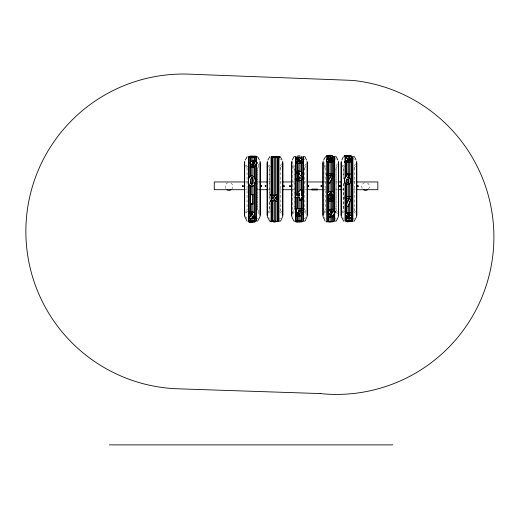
<?xml version="1.0" encoding="UTF-8"?>
<svg xmlns="http://www.w3.org/2000/svg" width="519" height="519" viewBox="0 0 519 519"><rect width="100%" height="100%" fill="white"/><g stroke="black" fill="none" stroke-linecap="round" stroke-linejoin="round"><path stroke-width="0.39" stroke-dasharray="2.6 1.95" d="M245.305 212.641L247.109 209.663M257.632 168.221L259.046 165.795M257.632 208.93L257.632 168.954M267.934 212.641L269.737 209.663L269.737 168.221L267.934 165.237M280.26 168.221L281.674 165.795M280.26 168.954L279.819 169.324M294.176 208.93L294.5 208.567M292.366 212.641L294.176 209.663L294.176 168.221L292.366 165.237M304.692 168.221L306.106 165.795M304.692 168.954L304.257 169.324M326.432 210.909L324.446 213.017L323.739 215.249L323.921 161.474L323.921 215.469M323.687 212.641L325.497 209.663M336.014 168.221L337.428 165.795M336.014 208.93L336.014 168.954M341.891 212.641L343.701 209.663L343.701 183.577M354.218 168.221L355.632 165.795M354.218 168.954L353.776 169.324M259.202 163.783L257.839 165.788M281.836 163.783L279.709 166.58M306.268 163.783L304.14 166.58M292.599 214.094L295.11 210.909M337.59 163.783L335.462 166.58M336.001 169.051L335.579 169.324M355.794 163.783L353.666 166.58M246.064 213.017L248.043 210.909M268.693 213.017L270.671 210.909M305.743 217.487L303.816 219.122M342.65 213.017L344.629 210.909M256.756 219.122L257.839 218.415M279.384 219.122L280.474 218.415M335.138 219.122L336.228 218.415M353.342 219.122L354.432 218.415M300.514 198.868L301.098 198.608M300.514 198.933L301.098 198.673M245.85 181.961L249.899 181.961M257.184 181.961L258.806 181.961M268.524 181.961L270.139 181.961M279.858 181.961L281.48 181.961M292.82 181.961L294.435 181.961M304.153 181.961L306.586 181.961M323.59 181.961L326.016 181.961M335.735 181.961L337.356 181.961M353.549 181.961L355.171 181.961M245.85 189.707L247.466 189.707M257.184 189.707L258.806 189.707M268.524 189.707L270.139 189.707M279.858 189.707L281.48 189.707M292.82 189.707L294.435 189.707M304.153 189.707L306.586 189.707M323.59 189.707L326.016 189.707M335.735 189.707L337.356 189.707M342.216 189.707L343.838 189.707M353.549 189.707L355.171 189.707M353.776 208.554L354.218 208.93M335.579 208.554L336.001 208.833M304.257 208.554L304.692 208.93M279.819 208.554L280.26 208.93M294.5 169.311L294.176 168.954M353.342 158.756L354.432 159.469M335.138 158.756L336.228 159.469M303.816 158.756L304.906 159.469M279.384 158.756L280.474 159.469M344.629 166.975L342.65 164.867M326.432 166.975L324.446 164.867L323.739 162.629M353.666 211.298L355.794 214.094M295.11 166.975L292.599 163.783M270.671 166.975L268.693 164.867M304.14 211.298L306.268 214.094M248.043 166.975L246.064 164.867M279.709 211.298L281.836 214.094M342.65 217.487L343.487 218.415M336.228 212.089L337.59 214.094M324.446 217.487L325.283 218.415M268.693 217.487L269.53 218.415M257.839 212.089L259.202 214.094M246.895 218.415L245.539 216.41M341.891 165.237L343.701 168.221L343.701 178.945M323.687 165.237L325.497 168.221M355.632 212.083L354.218 209.663M337.428 212.083L336.014 209.663M306.106 212.083L304.692 209.663M281.674 212.083L280.26 209.663M245.305 165.237L247.109 168.221M259.046 212.083L257.632 209.663M354.276 167.832L354.276 210.046M343.636 167.832L343.636 178.387M343.636 183.479L343.636 210.046M336.072 167.832L336.072 210.046M325.439 167.832L325.439 210.046M304.75 167.832L304.75 210.046M294.117 167.832L294.117 210.046M292.599 161.474L292.599 216.41M280.318 167.832L280.318 210.046M269.679 167.832L269.679 199.497M269.679 202.41L269.679 210.046M257.69 167.832L257.69 210.046M247.05 167.832L247.05 210.046M230.923 183.103A3.873 3.873 0 0 1 231.727 189.195M225.629 188.391A3.873 3.873 0 0 1 227.984 182.714M367.523 183.103A3.873 3.873 0 0 1 368.328 189.195M362.23 188.391A3.873 3.873 0 0 1 364.585 182.714"/><path stroke-width="0.78" d="M252.967 180.794L252.682 183.629L251.78 184.375L250.839 183.622L250.547 181.112M250.547 181.157L250.619 179.405M255.218 182.182L255.27 180.956M248.238 181.053L249.191 177.141M345.051 198.323L348.872 198.569L345.051 198.381L345.154 196.312L351.992 196.831M327.126 175.513L330.947 175.682L327.126 175.513L327.23 173.58L334.074 173.878L329.812 183.006L327.781 182.098L329.812 182.876M351.052 181.579L351.052 180.132M327.437 194.294L327.495 193.581A2.757 2.647 0 0 1 328.391 192.062M334.087 198.764L334.035 199.413A2.511 2.413 0 0 1 333.224 200.795L332.75 201.119M344.59 178.886L344.305 181.546M302.279 178.705L302.337 177.998M329.941 198.751L330.194 197.629M331.868 198.647L331.609 199.718L330.486 199.919M328.203 211.992C328.508 208.93 333.406 208.547 334.826 210.986M327.723 198.822L327.807 198.096M346.549 181.001L346.854 179.814M334.281 195.079L334.379 194.203M329.818 193.606L329.818 194.962M329.74 194.301L330.058 193.12M334.989 212.693L335.073 211.83M348.813 181.559L348.885 180.878M339.705 185.899L339.484 186.289L339.815 185.873M302.052 173.32C301.649 175.448 299.638 176.415 301.954 173.995M250.236 163.037C250.547 159.891 256.827 159.878 257.106 163.05M257.106 162.836L256.334 164.776L253.914 167.124C246.324 168.818 259.02 161.033 251.378 167.124M255.218 182.137L254.764 184.122M352.012 216.598L351.96 217.137A2.511 1.323 0 0 1 351.142 217.896L348.865 218.304L346.517 217.87L345.648 216.812L346.906 215.644L346.231 215.184M252.331 214.464L252.312 213.478L251.559 212.991M332.763 211.765L332.432 212.751L331.609 213.062L330.752 212.751L330.421 211.752M330.421 211.94L330.759 210.948L331.609 210.63L332.452 210.935L332.763 211.947M250.619 179.444L251.215 177.855M299.924 177.913L299.482 178.932L298.308 179.295L296.115 178.445L296.122 180.404L297.342 180.807M299.554 159.541L298.691 160.994L295.551 163.219M347.665 214.328L348.807 213.491L349.988 214.366M254.797 162.784L254.096 163.835M326.315 161.013L327.113 159.884M333.12 156.414L332.556 157.322M344.331 179.905L345.025 177.874M328.624 161.104L329.306 160.54L330.888 160.845M330.966 160.845L330.279 161.396L328.702 161.104M301.87 159.339L301.169 160.721L299.061 162.298L301.695 159.865M302.09 179.243L302.272 178.601M334.989 212.511L334.301 214.152L331.881 217.065L329.344 217.065L331.732 214.088L331.031 214.152A2.465 1.778 0 0 1 330.473 214.113M343.273 156.946L341.891 160.021M327.807 198.167L328.988 196.63M302.233 214.224L301.273 215.417L299.353 216.014M347.736 206.672L345.706 205.803L347.736 206.731L351.992 196.772M345.706 205.861L348.872 198.511M333.989 195.754L334.281 195.008M257.022 163.388L253.914 166.91L251.378 166.91M245.305 160.021L247.109 156.667M267.934 160.021L269.737 156.667M292.366 160.021L293.864 156.777L295.486 156.667L295.486 221.211L293.793 221.023L291.756 216.598L291.756 161.279M323.687 160.021L325.497 156.667M250.301 162.609L250.794 161.87M329.812 183.006L333.412 175.487M346.627 180.365L347.698 179.399L348.807 180.34M327.781 182.227L330.947 175.552M331.985 194.923L330.901 195.897L330.058 195.397M348.573 182.033L348.807 181.494M254.375 184.894L254.764 184.083M252.331 214.256L251.553 215.515L248.406 218.207M348.509 161.63L348.061 161.026L345.317 160.922L345.317 158.522L350.695 158.522L350.695 159.528L347.38 159.528M334.729 213.225L331.881 217.065M345.031 177.939L347.432 173.982L349.975 173.962L347.594 177.829L349.358 177.881L350.28 178.594M347.594 177.829L349.975 173.962M345.648 176.862L347.432 173.982M302.09 179.146L301.344 180.145M299.476 159.897L295.551 162.992M254.025 214.976C256.509 211.661 250.469 211.103 248.543 212.381L248.543 213.912L251.034 213.127L252.409 214.036M332.679 212.213L331.609 212.881L330.506 212.213M330.506 211.486L331.609 210.811L332.685 211.473M347.931 216.222L348.411 215.813L349.527 215.969M270.25 194.735L273.104 198.005L270.25 194.735L272.812 194.735L274.324 196.707L275.751 194.735L278.32 194.735L275.557 197.999L278.528 201.307L275.965 201.307L274.317 199.199L275.965 201.307M299.638 174.176L298.315 174.89L298.321 176.681L299.495 177.076M272.728 201.203C265.806 201.087 274.862 202.52 274.317 199.199M272.728 201.307L274.317 199.302M295.48 195.884L300.352 189.682L301.811 189.682L301.811 195.884L302.506 195.884M352.206 214.535L350.734 215.424L352.012 216.819M297.296 195.884L299.521 193.062L299.521 195.884L297.296 195.884L299.521 195.825M253.875 185.504L254.375 184.848M350.98 161.409L348.826 162.272L344.778 162.149M299.813 178.419L298.957 179.1L297.251 179.01M329.344 217.065L331.732 214.088M254.712 163.141L253.162 163.621L252.539 163.148L252.539 162.415L254.122 161.928L254.797 162.998M249.191 177.187L249.71 176.544M270.25 201.307L273.104 197.901M275.557 197.999L278.32 194.735M252.091 214.697L248.406 217.999M349.91 214.483L348.82 214.983L347.743 214.47M333.496 196.292L333.989 195.676M330.194 197.7L330.882 197.246L331.803 198.141M301.773 179.626L299.457 180.878M331.609 199.646L330.914 200.003M330.058 193.191L330.882 192.698L331.738 193.204M248.406 218.382L255.251 218.382L255.251 216.884C246.973 218.012 256.937 215.716 254.232 212.732C252.565 211.596 250.327 211.921 248.543 212.595M349.618 183.752L350.13 183.259A3.374 3.257 -4.7 0 0 351.045 181.507M348.567 181.968L347.724 182.441L346.854 182M330.888 161.331L329.306 161.643L328.624 160.858L330.266 160.293L330.966 161.091M261.485 186.289L261.375 186.094M290.186 186.289L290.069 186.094M253.875 185.458L251.806 186.289L249.697 185.465M249.71 176.583L251.78 175.766L253.843 176.596M328.391 192.134L328.903 191.706M329.675 159.605L332.076 158.1L329.675 159.846L332.361 159.917L333.133 160.553L333.127 161.344A3.374 1.298 0 0 1 332.205 162.038L329.027 162.402A3.127 1.2 0 0 1 327.275 162.032A3.367 1.291 0 0 1 326.555 161.584L326.406 160.423L327.736 159.216L329.526 158.1L332.076 158.1M327.736 159.456L329.526 158.347L332.076 158.347M333.496 196.221L332.815 196.701L334.009 198.193M298.899 174.903L299.645 174.274L299.632 173.301M349.611 183.687L346.958 184.258A3.127 3.023 -4.7 0 1 345.206 183.35A3.367 3.257 -4.7 0 1 344.486 182.221L344.298 181.475M248.543 213.705L249.84 213.121M251.215 177.9L252.526 178.082L252.967 180.839M251.228 161.552L251.754 161.292L251.754 157.77M328.903 191.777L329.5 191.453M295.681 159.443L298.178 158.795L299.152 159.015L299.554 159.768M243.067 186.315L243.009 186.094M265.696 186.315L265.637 186.094M284.062 186.315L284.003 186.094M308.494 186.315L308.435 186.094M321.449 186.315L321.391 186.094M339.621 185.588C338.154 185.834 340.081 187.424 340.282 186.094C340.185 185.011 338.602 185.912 339.497 186.548M339.731 186.6L340.12 186.094L339.595 185.568M358.019 186.315L357.961 186.094M330.136 157.017L330.558 156.848C330.525 155.557 327.794 156.29 326.86 156.355L326.86 155.441L330.181 155.265L332.543 155.732L333.12 156.66M300.793 180.385L298.659 180.93L296.122 180.404M252.597 186.159L253.285 185.893M250.314 176.155L251.008 175.896M296.368 173.119L298.847 172.717L299.742 173.839M350.734 215.644L352.206 214.756C352.55 211.901 348.093 212.226 346.309 212.913A2.757 1.453 0 0 0 345.42 213.75L345.453 214.743L346.906 215.644M296.375 173.223L296.368 171.432L298.73 170.998L300.637 171.452M349.028 183.998L346.952 184.193M254.524 221.107L254.907 220.932L249.23 220.659L249.23 221.152L252.182 221.133L252.597 221.243L251.17 221.405L252.779 221.574L248.971 221.645L248.971 222.171L255.192 221.847L253.376 221.503L254.907 221.191L254.394 221.003L249.23 220.919L252.494 220.925M295.681 158.58L297.166 158.204M254.018 156.744C251.676 157.653 250.418 156.225 254.018 156.576M352.654 221.178C353.16 220.504 344.726 220.705 346.958 221.204M330.486 197.415L330.882 197.317M298.853 220.899L301.247 220.341L298.853 221.159L302.298 221.71A3.374 0.48 0 0 1 301.383 221.963L298.204 222.1A3.127 0.441 0 0 1 296.965 222.028M332.218 201.281C330.395 201.93 327.664 200.989 327.723 198.751M301.247 220.341C300.047 220.374 295.733 220.212 295.733 221.542M301.247 220.601C300.047 220.633 295.733 220.471 295.733 221.801M329.5 191.524L332.316 191.524M330.421 192.88L331.362 192.88M330.901 195.825L331.745 195.481L331.985 193.645M348.158 161.798L345.926 161.889M254.628 221.821L255.192 221.587L254.738 221.373M274.83 156.66C273.734 157.004 277.477 157.004 276.393 156.66M252.5 221.049L251.17 221.146L251.17 221.645L252.669 221.905L248.971 221.905L254.193 221.879M252.338 161.104L255.03 161.104M326.86 155.687L330.908 155.57L333.055 156.407M252.065 184.284L251.475 184.284M326.86 156.109L328.008 155.934M255.53 156.926L256.412 156.647L250.424 156.362A2.757 0.357 0 0 0 249.529 156.563L249.853 156.842M297.361 172.859L299.327 173.048M350.604 221.088L349.534 221.146M347.594 177.764L349.845 178.218M349.54 218.058L351.142 217.669A2.511 1.323 0 0 0 351.798 217.195M257.632 221.211L260.051 216.598L260.051 161.279M354.218 221.211L356.637 216.598L356.637 161.279M349.657 221.263L346.128 221.308L352.991 221.315L347.269 221.788L348.859 221.347M347.269 221.788L349.657 221.522M347.269 221.522L351.629 221.328M251.021 156.978L249.756 157.263L255.251 157.536A2.511 0.331 0 0 0 256.068 157.348L254.848 156.978M331.732 214.269L331.031 214.334A2.465 1.778 0 0 1 329.474 213.951L329.04 213.653A3.289 2.368 0 0 1 328.255 212.459C327.58 208.69 334.32 208.009 335.008 211.48M253.765 164.659L253.064 164.711A2.465 1.434 0 0 1 251.507 164.4L251.073 164.16A3.289 1.907 0 0 1 250.288 163.2M253.765 164.867L253.064 164.925A2.465 1.434 0 0 1 251.507 164.614L251.073 164.374A3.289 1.907 0 0 1 250.288 163.414L250.236 162.823M296.57 212.803L298.639 212.784L299.878 213.77L298.886 214.723L296.038 214.321L296.038 215.839C300.799 218.726 305.749 211.505 298.633 211.46M330.175 191.368L330.927 191.316M329.675 159.846L330.369 159.813M345.317 160.676L348.483 160.948C348.47 162.272 345.719 161.532 344.778 161.461L344.778 162.395L347.289 162.596L349.469 162.415L350.98 161.656L350.481 160.468L347.38 159.988M275.615 156.647C278.924 156.342 272.287 156.342 275.615 156.647L275.615 195.773M349.534 221.198L348.346 221.302L350.688 221.308L348.346 221.042L350.61 220.997M347.438 174.047L349.981 174.027M329.747 221.36L326.204 221.477L333.185 221.503L328.514 221.477L330.934 221.47L330.032 221.399M329.734 221.665C326.256 221.782 332.757 221.879 330.032 221.665M297.757 155.843L300.047 155.875M350.559 156.29L351.253 156.29L351.253 155.888L344.22 155.888L344.22 156.29L350.559 156.816L350.559 155.681L348.268 155.681L348.268 156.524L346.043 156.29L348.268 156.031M350.559 156.031L351.253 156.031M344.22 156.154L348.268 156.154M350.559 156.154L351.253 156.154M346.043 156.29L348.268 156.29L346.043 156.031M350.559 156.556L349.099 156.816M271.813 157.017L279.41 157.023M350.695 159.281L347.38 159.281L347.38 160.228M299.061 162.071L302.395 162.071L302.395 163.362L295.551 163.362M295.551 163.135L302.395 163.135M245.039 181.961L214.269 181.961L214.269 189.707L245.039 189.707M259.617 181.961L267.713 181.961M282.291 181.961L292.009 181.961M307.391 181.961L322.779 181.961M338.167 181.961L341.405 181.961M356.793 181.961L377.845 181.961L377.845 189.707L356.793 189.707M311.88 189.292L317.44 189.292M311.88 189.513L317.44 189.513M311.88 189.617L317.44 189.617M259.617 189.707L267.713 189.707M282.291 189.707L292.009 189.707M301.811 189.74L300.352 189.682M307.391 189.707L322.779 189.707M338.167 189.707L341.405 189.707M250.612 194.56L252.902 194.56M270.25 194.839L272.812 194.839M278.32 194.839L275.751 194.735M301.811 195.825L302.506 195.825L302.506 197.499L301.811 197.499L301.811 199.99L299.521 199.99L299.521 197.441L295.48 197.441L299.521 197.499M301.811 197.441L302.506 197.441M299.521 199.938L301.811 199.938M275.965 201.203L278.528 201.203L275.557 197.895M250.612 204.032L252.902 204.032M301.948 208.619L296.57 208.619L296.57 212.991L298.639 212.972L299.878 213.958L298.886 214.905L296.038 214.509M296.57 208.8L301.948 208.8M301.948 210.091L298.633 210.091L298.633 211.642L301.292 212.226L302.292 213.906M298.633 210.279L301.948 210.279M329.344 216.884L331.881 216.884M251.916 217.091L255.251 217.091M270.587 221.334L273.416 221.334L273.416 221.963L275.355 221.963L275.355 221.334L278.184 221.334M273.416 221.594L270.587 221.594L270.587 221.081M275.355 221.594L278.184 221.594L278.184 221.081M273.416 221.704L275.355 221.704M109.353 444.88L392.721 444.88M329.513 173.807L331.031 173.871M300.105 220.893L302.298 221.451A3.374 0.48 0 0 1 301.811 221.632M344.22 156.031L346.309 156.251M251.806 186.243L250.307 185.899L250.353 211.758M280.26 156.667L282.07 160.021M257.632 156.667L259.435 160.021M343.701 221.211L341.275 216.598L341.275 161.279M269.737 221.211L267.317 216.598L267.317 161.279M247.109 221.211L244.689 216.598L244.689 161.279M330.927 159.833L332.718 160.345L333.185 161.065M348.165 218.051C346.426 218.434 344.402 215.995 346.906 215.424L346.939 216.89M348.872 160.287L350.481 160.715L351.039 161.396M300.073 171.251L296.368 171.432M347.23 182.279L347.717 182.37M347.704 179.464L348.184 179.561M329.708 155.908L330.7 156.388L327.392 157.114M297.16 215.949L296.038 215.657M331.66 191.297L333.419 192.147L334.32 193.658M300.507 158.308L300.988 158.477M339.647 186.289L339.977 186.036L339.595 186.094M350.734 215.424L351.934 216.241M300.514 175.545L301.883 176.583M300.52 175.643L301.318 176.038M253.162 163.835L252.539 163.355L252.792 162.337L254.122 162.142L254.719 162.622M255.608 161.292L257.041 162.622M252.065 177.77L252.526 178.121M296.693 178.873L296.115 178.445M300.631 171.348L301.13 171.731M328.306 196.188L328.988 196.701M332.9 191.712L333.419 192.075M332.815 196.63L333.373 197.051M299.457 159.482L298.178 159.022L295.681 159.67L295.681 158.353C297.523 157.86 301.312 157.043 301.87 159.567M301.13 171.633L301.824 172.477M330.428 195.786L329.818 194.891M251.222 184.141L250.619 182.584M327.437 194.223L328.306 196.266M249.697 185.504L248.77 184.096M253.843 176.551L254.751 177.965M345.745 214.885L345.362 214.1M272.812 194.735L274.324 196.707M347.925 216.871L349.229 217.227L349.728 216.215M350.273 178.523L350.643 179.055M299.82 177.498L298.321 176.681M301.533 171.984L301.993 172.924M326.38 161.072L326.555 161.338A3.367 1.291 0 0 0 327.787 161.96A3.127 1.2 0 0 0 329.027 162.155L332.205 161.792A3.374 1.298 0 0 0 333.127 161.104M333.84 192.517L334.379 194.281M327.943 199.796C328.832 201.755 331.68 202.092 333.224 200.723A2.511 2.413 0 0 0 334.035 199.341M348.56 179.801L348.891 180.949M346.621 181.54L346.861 182.065M301.883 176.479L302.227 177.264M350.636 178.99L350.902 179.593M331.738 193.133L332.063 194.366M356.028 160.021L354.529 156.777L352.901 156.667L352.901 221.211M337.824 160.021L336.325 156.777L334.703 156.667L334.703 221.211L336.396 221.023L338.433 216.598L338.433 161.279M306.502 160.021L305.003 156.777L303.381 156.667L303.381 221.211L305.075 221.023L307.112 216.598L307.112 161.279M327.534 194.988L327.826 195.644M330.006 199.257L330.188 199.744M325.069 220.938L323.078 216.598L323.078 161.279M248.478 183.201L248.77 184.135M254.751 177.926L255.043 178.854M350.896 179.529L351.058 180.197M299.82 177.394L299.93 178.011M352.304 214.315C351.454 212.135 348.139 212.537 346.309 213.14A2.757 1.453 0 0 0 345.42 213.971M255.043 178.808L255.212 179.866M248.296 182.169L248.478 183.239M302.22 177.167L302.343 178.095M346.543 180.93L346.627 181.611M334.009 198.122L334.087 198.835M301.993 172.821L302.052 173.417M331.803 198.07L331.868 198.719M335.008 211.298L335.073 212.012M329.941 198.68L330.006 199.328M255.212 179.821L255.27 181.001M248.238 181.008L248.296 182.214M356.845 162.629L356.845 215.249M352.466 156.667L352.466 221.211M351.415 156.667L351.415 213.225M351.415 215.424L351.415 221.211M350.974 156.667L350.974 213.225M350.974 217.364L350.974 220.841M349.572 156.667L349.572 160.994M349.572 162.038L349.572 179.029M349.572 182.863L349.572 199.627M349.572 201.184L349.572 221.211M348.346 156.667L348.346 160.183M348.346 160.994L348.346 174.358M348.346 175.915L348.346 177.608M348.346 179.029L348.346 182.182M348.346 183.622L348.346 201.184M348.346 204.888L348.346 221.211M346.939 156.667L346.939 157.77M346.939 160.994L346.939 175.915M346.939 179.029L346.939 182.104M346.939 183.622L346.939 204.298M346.939 205.816L346.939 213.225M346.939 217.695L346.939 221.211M346.504 156.667L346.504 157.77M346.504 160.994L346.504 175.915M346.504 179.029L346.504 182.104M346.504 183.622L346.504 204.298M346.504 205.816L346.504 213.225M346.504 215.424L346.504 216.89M346.504 217.695L346.504 221.211M345.453 156.667L345.453 158.126M345.453 160.994L345.453 177.608M345.453 183.622L345.453 221.211M345.012 156.667L345.012 178.251M345.012 180.586L345.012 221.211M341.067 162.629L341.067 215.249M338.648 162.629L338.648 215.249M334.262 156.667L334.262 221.211M333.211 156.667L333.211 191.978M333.211 194.255L333.211 211.758M333.211 215.424L333.211 221.211M332.77 156.667L332.77 191.978M332.77 194.255L332.77 209.533M332.77 211.758L332.77 213.225M332.77 215.424L332.77 221.211M331.369 156.667L331.369 160.183M331.369 162.038L331.369 177.472M331.369 179.029L331.369 215.424M331.369 216.566L331.369 221.211M330.142 156.667L330.142 178.251M330.142 181.345L330.142 211.758M330.142 213.958L330.142 221.211M328.741 156.667L328.741 159.378M328.741 160.994L328.741 191.978M328.741 194.255L328.741 221.211M328.3 156.667L328.3 159.378M328.3 160.994L328.3 191.978M328.3 194.255L328.3 221.211M327.249 156.667L327.249 159.722M327.249 161.312L327.249 221.211M326.808 156.667L326.808 160.183M326.808 161.312L326.808 221.211M322.863 162.629L322.863 215.249M307.326 162.629L307.326 215.249M302.94 156.667L302.94 221.211M301.889 156.667L301.889 195.773M301.889 197.291L301.889 221.211M301.448 156.667L301.448 172.801M301.448 173.761L301.448 176.836M301.448 179.029L301.448 188.942M301.448 199.504L301.448 208.787M301.448 210.026L301.448 211.758M301.448 215.119L301.448 221.211M300.047 156.667L300.047 158.126M300.047 160.994L300.047 171.523M300.047 177.472L300.047 179.146M300.047 180.586L300.047 190.46M300.047 199.504L300.047 208.787M300.047 210.026L300.047 211.758M300.047 212.946L300.047 220.841M298.821 156.667L298.821 158.126M298.821 158.924L298.821 160.994M298.821 163.187L298.821 175.137M298.821 176.694L298.821 179.146M298.821 180.586L298.821 191.978M298.821 193.444L298.821 195.773M298.821 197.194L298.821 208.787M298.821 210.026L298.821 211.758M298.821 212.492L298.821 220.841M297.419 156.667L297.419 158.126M297.419 158.574L297.419 179.146M297.419 180.586L297.419 194.197M297.419 197.194L297.419 208.787M297.419 212.219L297.419 220.841M296.978 156.667L296.978 179.146M296.978 180.586L296.978 195.014M296.978 197.194L296.978 208.787M296.978 212.219L296.978 221.211M295.927 156.667L295.927 195.773M295.927 197.194L295.927 221.211M291.542 162.629L291.542 215.249M282.887 162.629L282.887 215.249M282.68 161.279L282.68 216.598L280.636 221.023L278.943 221.211L278.943 156.667M278.508 156.667L278.508 221.211M277.457 156.667L277.457 221.211M277.016 156.667L277.016 221.211M275.615 197.291L275.615 198.848M275.615 200.276L275.615 221.211M275.355 220.711L275.355 221.081M274.389 156.667L274.389 197.291M274.389 198.848L274.389 221.211M273.416 220.711L273.416 221.081M272.981 156.667L272.981 195.773M272.981 197.194L272.981 198.848M272.981 200.405L272.981 221.211M272.546 156.667L272.546 195.014M272.546 197.194L272.546 198.848M272.546 201.041L272.546 221.211M271.495 156.667L271.495 221.211M271.054 156.667L271.054 221.211M267.11 162.629L267.11 215.249M260.259 162.629L260.259 215.249M256.315 156.667L256.315 162.46M256.315 163.92L256.315 221.211M255.873 156.667L255.873 161.312M255.873 164.653L255.873 221.211M254.823 157.77L254.823 161.312M254.823 162.038L254.823 163.92M254.823 166.119L254.823 179.029M254.823 182.104L254.823 221.211M254.388 157.77L254.388 161.312M254.388 161.727L254.388 163.92M254.388 166.119L254.388 177.608M254.388 183.622L254.388 220.841M252.987 156.667L252.987 161.312M252.987 162.46L252.987 166.385M252.987 166.865L252.987 176.071M252.987 177.472L252.987 183.687M252.987 185.906L252.987 211.758M252.987 216.566L252.987 220.841M251.754 163.92L251.754 176.071M251.754 177.472L251.754 184.44M251.754 185.906L251.754 195.014M251.754 203.351L251.754 211.758M251.754 212.946L251.754 215.424M251.754 218.162L251.754 221.211M250.353 157.77L250.353 176.694M250.353 213.225L250.353 216.89M250.353 218.499L250.353 221.211M249.918 157.77L249.918 176.694M249.918 185.906L249.918 211.758M249.918 213.225L249.918 216.89M249.918 218.499L249.918 221.211M248.861 156.667L248.861 177.608M248.861 183.622L248.861 221.211M248.426 156.667L248.426 179.808M248.426 182.104L248.426 221.211M244.481 162.629L244.481 215.249M345.712 183.707A3.367 3.257 -4.7 0 1 344.48 182.156M329.954 213.984A2.465 1.778 0 0 1 329.474 213.77L329.04 213.465A3.289 2.368 0 0 1 328.255 212.277M296.096 221.619A3.374 0.48 0 0 1 295.798 221.535M297.03 222.022A3.374 0.48 0 0 1 295.798 221.795M230.923 189.811A3.873 3.873 0 0 1 227.05 189.811M367.523 189.811A3.873 3.873 0 0 1 363.65 189.811M242.503 185.958C243.139 187.962 244.053 184.543 242.503 185.958M260.869 185.958C261.511 187.962 262.426 184.543 260.869 185.958M265.131 185.958C265.773 187.962 266.688 184.543 265.131 185.958M283.497 185.958C284.14 187.962 285.054 184.543 283.497 185.958M289.563 185.958C290.205 187.962 291.12 184.543 289.563 185.958M307.929 185.958C308.571 187.962 309.486 184.543 307.929 185.958M320.885 185.958C321.527 187.962 322.442 184.543 320.885 185.958M357.455 185.958C358.097 187.962 359.012 184.543 357.455 185.958M347.931 216.442L348.411 217.455L349.728 217.065L349.216 216.034L347.931 216.442M347.743 213.763L347.743 214.691L348.346 215.145L349.91 214.71L349.903 213.783L349.287 213.328L347.743 213.763M249.529 156.303L251.021 156.719L249.756 157.004L250.249 157.212L255.251 157.276A2.511 0.331 0 0 0 256.068 157.088L254.848 156.719L256.412 156.388L255.873 156.161L250.424 156.096A2.757 0.357 0 0 0 249.529 156.303M252.039 157.173L253.901 157.251L252.039 157.173M297.88 221.529L300.144 221.613L297.88 221.529M251.851 156.31L254.096 156.401L251.851 156.31M276.718 157.283L274.499 157.283L276.718 157.283M276.718 157.542L274.499 157.542L276.718 157.542M333.237 221.736L326.204 221.736L333.237 221.736M279.41 156.764L271.813 156.764L271.813 157.276L279.41 157.276L279.41 156.764M317.44 189.188L311.88 189.188L311.88 189.896L317.44 189.896L317.44 189.188M252.902 194.456L250.612 194.456L250.612 204.129L252.902 204.129L252.902 194.456M320.145 393.571L178.218 388.815A157.426 157.426 0 0 1 25.95 226.388A157.426 157.426 0 0 1 188.378 74.12L352.797 80.413A157.426 157.426 0 0 1 493.05 253.317A157.426 157.426 0 0 1 320.145 393.571"/></g></svg>
